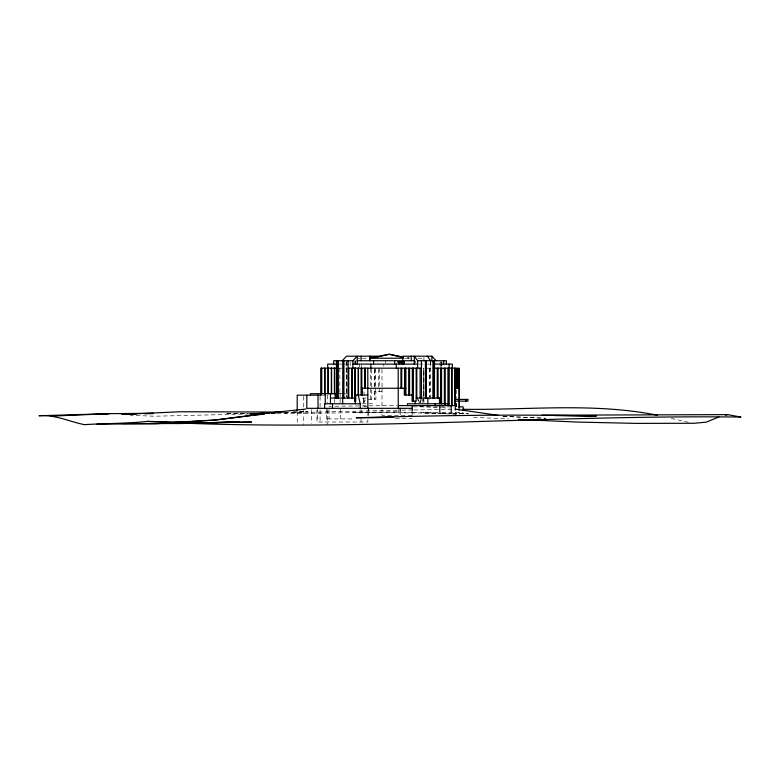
<?xml version="1.0" encoding="UTF-8"?>
<svg xmlns="http://www.w3.org/2000/svg" width="780" height="780" viewBox="0 0 780 780"><rect width="100%" height="100%" fill="white"/><g stroke="black" fill="none" stroke-linecap="round" stroke-linejoin="round"><path stroke-width="0.58" stroke-dasharray="3.9 2.92" d="M423.715 395.245L423.715 368.18M382.034 388.479L381.985 407.121M419.962 402.665L420.391 399.38M420.235 402.665L421.502 399.38M364.046 402.851L363.421 402.851L366.639 398.073L360.691 398.073M328.916 406.633L331.334 406.38M284.846 412.903L307.769 411.538L293.27 412.123M293.114 412.171L307.769 411.538M284.68 412.503L287.089 412.406M249.142 413.956L154.625 416.218L130.328 415.331M284.193 412.922L400.696 410.114M334.971 406.204L396.844 405.512M401.885 410.104L412.649 409.958M413.848 409.939L453.297 409.422M244.589 413.4L225.42 413.478L248.235 413.624M357.386 358.225L360.223 358.225M362.388 358.225L368.335 358.225M404.566 358.225L409.461 358.225M417.982 358.225L423.052 358.225L423.052 360.731M338.92 364.114L344.214 364.114M344.692 364.114L351.01 364.114M419.113 364.114L424.32 364.114M427.274 364.114L431.974 364.114L431.876 361.861M338.812 368.18L347.1 368.18M426.338 368.18L432.081 368.18M382.015 391.462L374.351 391.462L374.351 399.302M343.58 393.49L346.408 393.49M338.978 393.695L342.742 393.695M322.208 395.158L328.302 395.158M422.77 396.084L423.93 396.084M367.897 399.302L375.921 399.302L375.921 391.462M361.901 403.767L372.752 403.767L372.752 406.048M366.873 406.458L364.046 406.458L364.046 389.698M413.312 406.838L453.765 406.838M456.495 406.838L456.514 403.192M293.114 412.084L295.513 412.074M401.729 412.347L412.181 412.347L412.23 415.311L381.985 415.311L381.985 409.49M413.38 412.347L440.71 412.347M441.899 412.347L463.164 412.347M395.46 418.441L412.181 418.441M327.522 418.909L354.685 418.909M277.066 413.81L398.522 411.986L353.106 412.21L440.807 413.293M442.006 413.302L451.63 413.38M452.829 413.39L468.468 413.517L452.887 413.283M440.905 413.098L422.935 412.825L459.157 414.356L459.108 412.347M442.104 413.117L451.688 413.264M503.324 416.344L545.63 418.275M502.778 416.344L545.737 418.285M419.513 406.594L440.993 407.618M442.182 407.677L449.348 408.252M473.45 417.29L508.638 418.967M688.418 422.273L670.927 418.343M406.985 357.757L409.354 358.225M418.119 399.38L419.386 402.665M417.144 397.156L418.626 402.538M339.836 368.18L339.856 393.695M456.661 403.767L456.661 406.838M456.514 389.815L456.495 398.375M455.276 412.347L455.276 414.326M441.948 361.94L441.948 366.756M441.275 361.94L441.275 366.756M440.973 360.731L440.973 362.856M440.973 363.928L440.973 367.117M440.086 361.94L440.086 366.756M430.638 361.861L430.638 368.18M430.306 360.731L430.306 398.073M429.858 368.18L429.858 399.262M429.253 368.18L429.253 396.874M423.93 357.328L423.93 360.731M423.93 402.665L423.93 368.18L423.335 368.18L423.335 396.084M423.715 397.449L423.715 402.968M422.77 399.292L422.77 402.5M415.623 360.731L415.623 362.983M412.181 412.347L412.181 415.399M408.837 356.197L408.837 358.469M400.159 412.825L400.159 415.067M398.239 409.334L398.239 412.347M385.33 360.731L385.33 362.983M383.75 364.114L383.75 366.142M381.985 369.389L382.054 387.485M379.285 368.18L379.285 391.462M378.514 369.34L378.514 389.132M375.433 368.18L375.433 386.812M375.433 387.972L375.433 391.462M374.917 369.34L374.917 389.132M374.917 391.462L374.917 399.302M374.351 369.34L374.351 389.132M371.524 369.379L371.524 399.302M370.685 368.18L370.685 399.302M368.443 411.694L368.443 418.441M367.838 411.694L367.838 416.198M367.838 419.64L367.838 422.019L316.904 422.019L316.904 409.471M363.421 398.073L363.421 402.851M361.715 365.128L361.715 368.18M361.033 409.451L361.033 416.198M361.033 418.441L361.033 422.019M359.385 363.928L359.385 367.117M355.417 360.731L355.417 366.756M355.29 360.731L355.29 366.756M354.705 360.731L354.705 366.756M350.191 361.861L350.191 368.18M347.051 361.94L347.051 396.864M346.408 360.731L346.408 396.923M346.34 361.94L346.34 396.864M340.45 408.33L340.45 418.909M340.099 393.695L340.099 396.981M340.099 399.214L340.099 402.626M334.474 399.292L334.474 402.646M329.014 409.5L329.014 418.909M327.522 395.158L327.522 402.694M327.522 409.5L327.522 424.544M326.303 408.33L326.303 422.019M320.073 396.337L320.073 423.365M317.44 408.33L317.44 422.019M311.415 409.481L311.415 423.384M303.732 396.337L303.732 424.544M297.209 411.616L297.209 424.544"/><path stroke-width="1.17" d="M457.597 382.19L458.016 375.082L457.704 377.227M456.631 380.094L456.748 374.654M457.431 383.204L457.87 382.19M458.016 373.912L457.509 373.903L458.016 373.912L458.133 378.193L457.499 382.19M457.47 373.035L457.567 372.187L457.753 373.883M457.772 382.19L457.567 383.838L457.47 383.009M457.704 379.031L457.616 381.03M457.431 372.635L457.285 373.035M342.244 360.731L346.534 356.197L378.056 356.197M352.911 368.18L352.911 360.731L357.201 356.197L357.201 364.114M718.867 416.988L706.329 422.136L694.434 423.257L636.002 423.384L577.181 422.058L518.349 419.435M725.419 415.223L727.603 414.628L741 417.066C543.114 414.687 345.14 432.549 147.42 421.385C126.438 423.677 105.417 423.325 84.367 424.651C69.225 421.58 54.834 414.414 39 415.74L109.931 413.654L153.338 413.283M374.507 357.698L389.2 354.266L403.426 357.065M370.636 357.786L389.2 354.266L402.597 357.435M251.092 415.603L215.017 420.049L190.768 421.58M253.5 415.311L264.332 414.122M305.916 409.052L274.443 412.347L215.017 420.049L174.31 422.37M166.52 423.121L155.61 423.803L96.973 424.106M178.649 422.351L188.341 421.736M51.071 416.13L109.931 413.654M269.1 413.078L249.775 413.858L269.032 413.107M271.518 412.99L275.145 412.844M271.44 413.01L276.256 412.825M136.373 414.034L121.865 414.433L180.414 411.743L283.52 412.084M144.836 413.8L153.299 413.566M393.685 417.358L356.206 417.787C436.312 415.535 516.467 414.073 596.593 416.13M227.672 422.477L192.953 423.101L239.275 421.931L180.463 423.54L121.963 423.54M233.659 422.37L251.608 422.048L205.432 422.653L147.42 421.385M462.842 409.295C527.66 410.231 593.521 402.353 657.511 415.272M368.501 417.583L393.773 417.329M727.603 414.628L542.09 415.194M436.166 360.731L431.876 356.197L402.763 356.197L402.763 360.731M369.535 358.225L403.192 358.225M352.911 360.731L333.694 360.731L333.694 364.114M357.201 360.731L414.297 360.731M414.297 364.114L414.297 356.197L417.661 360.731L446.374 360.731L446.374 364.114M336.18 364.114L327.688 364.114L327.688 368.18M352.911 364.114L417.661 364.114M434.119 364.114L452.371 364.114L452.371 368.18M336.502 368.18L320.96 368.18L320.96 393.695M348.094 368.18L421.434 368.18M434.119 368.18L459.108 368.18L459.108 399.389M459.079 369.145L459.381 406.838M457.294 383.009L457.811 383.204M361.354 388.255L405.883 388.255M334.415 393.49L336.502 393.49M354.715 395.011L367.838 395.011M413.107 395.011L404.313 395.011L404.313 388.255M321.136 395.158L297.209 395.158L297.209 410.436M330.447 398.073L355.348 398.073M416.179 398.073L441.275 398.073M455.276 399.389L468.01 399.389L468.01 401.105L455.276 401.105M360.253 408.33L360.253 403.767L324.616 403.767L324.616 408.33M448.646 403.767L407.472 403.767L407.472 405.59M398.239 405.59L455.276 405.59M458.465 406.838L463.164 406.838L463.164 410.144M412.181 408.33L306.813 408.33L306.813 395.158M554.414 415.555L595.403 416.12M97.529 414.131L107.24 414.482M455.325 409.12L498.391 415.389M427.274 356.197L430.638 360.731M360.253 403.767L358.225 395.011L358.225 368.18M457.802 372.635L457.88 373.903M454.701 368.18L455.003 405.59M334.63 368.18L334.649 393.49M334.376 368.18L334.415 393.695M331.578 368.18L331.598 393.695M466.031 399.389L466.031 401.105M459.108 400.589L459.108 410.144M457.802 368.94L457.802 388.44M457.626 368.94L457.626 388.44M456.495 368.94L456.495 388.44M455.276 368.18L455.276 410.095M452.127 368.18L452.127 405.59M451.552 368.18L451.552 405.59M451.22 405.59L451.22 412.347M449.173 364.114L449.173 368.18M448.978 368.18L448.978 405.59M448.646 368.18L448.646 405.59M447.935 368.18L447.935 403.767M447.642 403.767L447.642 405.59M445.214 368.18L445.214 403.767M444.951 403.767L444.951 405.59M444.395 368.18L444.395 403.767M443.723 360.731L443.723 364.114M441.577 368.18L441.577 403.767M441.275 368.18L441.275 403.767M440.69 368.18L440.69 398.073M440.281 398.073L440.281 403.767M439.784 405.59L439.784 412.347M439.471 398.073L439.471 403.767M438.097 368.18L438.097 398.073M437.258 368.18L437.258 398.073M435.211 403.767L435.211 405.59M434.489 360.731L434.489 398.073M434.411 360.731L434.411 398.073M433.495 360.731L433.495 398.073M432.988 360.731L432.988 398.073M431.876 356.197L431.876 360.731M427.849 398.073L427.849 403.767M426.406 360.731L426.406 398.073M425.402 360.731L425.402 398.073M421.434 360.731L421.434 398.073M420.118 368.18L420.118 398.073M417.661 360.731L417.661 368.18M416.803 368.18L416.803 398.073M416.179 368.18L416.179 401.173L412.113 401.173L412.113 395.011M415.184 401.173L415.184 403.767M413.351 368.18L413.351 401.173M413.107 368.18L413.107 401.173M412.327 368.18L412.327 395.011M412.181 405.59L412.181 411.343M411.245 356.197L411.245 360.731M409.549 368.18L409.549 395.011M408.71 368.18L408.71 395.011M405.883 368.18L405.883 395.011M405.308 368.18L405.308 395.011M404.791 368.18L404.791 388.255M401.71 368.18L401.71 388.255M400.978 368.18L400.93 388.255M400.159 408.33L400.159 411.694M398.239 388.255L398.239 408.33M398.2 368.18L398.2 388.255M396.328 364.114L396.328 368.18M394.622 360.731L394.622 364.114M373.581 360.731L373.581 364.114M370.88 364.114L370.88 368.18M370.598 356.197L370.598 358.225M370.081 358.225L370.081 360.731M369.574 356.197L369.574 360.731M368.443 408.33L368.443 410.572M367.79 368.18L367.838 408.33M365.05 368.18L365.05 388.255M364.904 368.18L364.884 388.255M362.359 388.255L362.359 395.011M361.793 368.18L361.793 388.255M361.091 356.197L361.091 360.731M358.459 368.18L358.459 395.011M355.719 395.011L355.719 401.173L354.715 401.173L354.715 368.18M355.378 368.18L355.378 395.011M355.348 401.173L355.348 403.767M354.978 368.18L354.978 401.173M348.748 368.18L348.748 398.073M348.094 360.731L348.094 398.073M343.921 360.731L343.921 398.073M342.771 360.731L342.693 403.767M338.198 360.731L338.198 398.073M337.545 360.731L337.545 398.073M336.453 360.731L336.453 398.073M335.644 398.073L335.644 393.695L310.411 393.695L310.411 395.158M335.234 393.695L335.234 398.073M332.514 403.767L332.514 408.33M331.325 368.18L331.325 393.695M330.447 393.695L330.447 403.767M328.341 368.18L328.341 393.695M327.912 368.18L327.912 393.695M325.27 393.695L325.27 403.767M325.016 368.18L325.016 393.695M324.656 368.18L324.656 393.695M321.731 368.18L321.731 393.695M321.34 368.18L321.34 393.695M320.687 393.695L320.687 395.158M318.006 395.158L318.006 408.33M401.68 361.598L401.68 362.427L402.86 362.378L401.68 362.758L401.68 363.753L404.381 363.753L404.381 362.973L402.353 362.963L404.391 362.427L404.391 361.598L401.68 361.598M401.037 361.608L397.946 361.608L397.946 362.427L398.999 362.427L398.999 363.753L399.828 363.753L399.828 362.427L401.037 362.427L401.037 361.608M459.254 368.94L456.212 368.94L456.212 388.44L459.254 388.44L459.254 368.94M361.354 395.011L361.354 368.18L361.335 395.011M352.102 398.073L352.102 368.18L352.043 398.073"/></g></svg>
